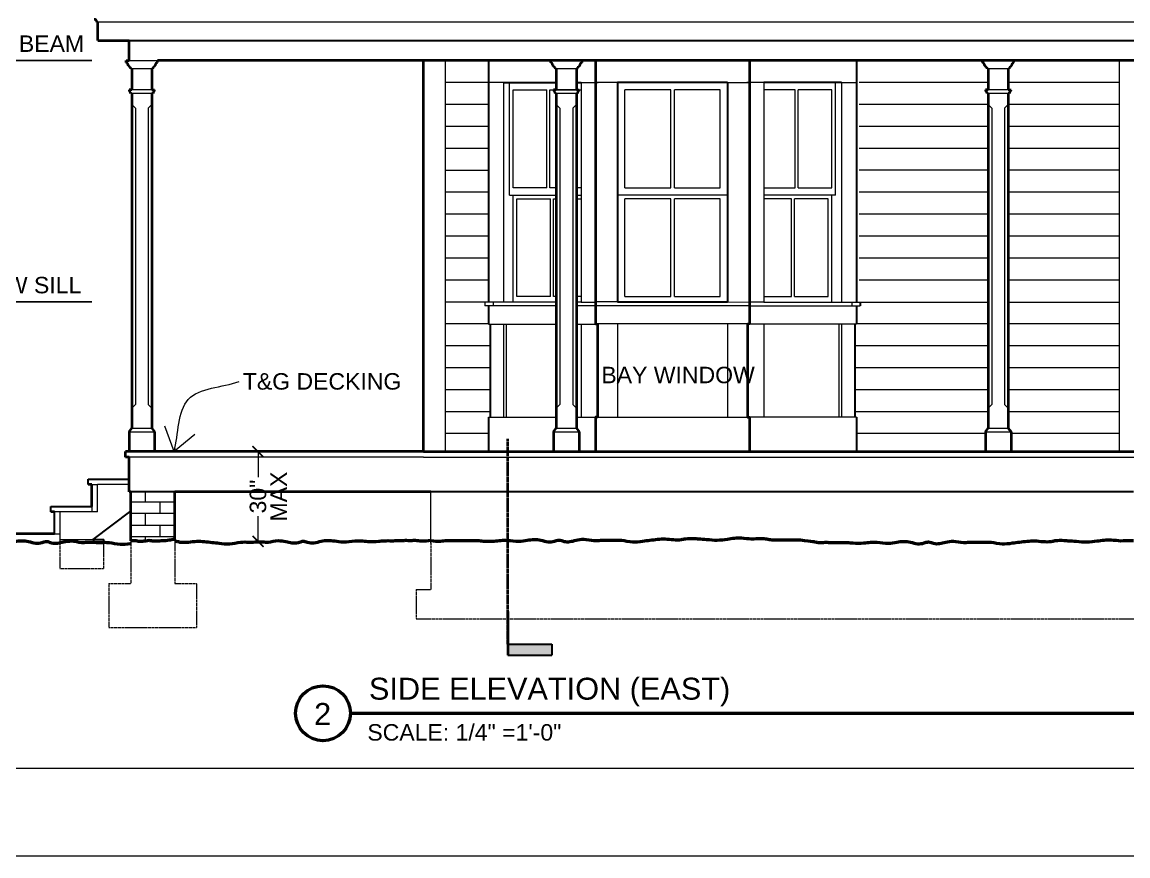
# Model space of a CAD drawing. Header units: inches. Extents: x -4969 to 16721, y 2489 to 24693.
# Drawn here: x 445.8 to 747.9, y 4790.5 to 5018.5 of the extents above; entities that cross this region are included whole.
import ezdxf

# ---------------------------------------------------------------- set-up
doc = ezdxf.new("R2010")
doc.units = ezdxf.units.IN
doc.header["$MEASUREMENT"] = 0
doc.linetypes.add('CENTER', pattern=[2, 1.25, -0.25, 0.25, -0.25])
doc.linetypes.add('DASHED2', pattern=[0.375, 0.25, -0.125])
doc.layers.get('0').update_dxf_attribs({"lineweight": 5})
doc.layers.add('0-NPLT', color=1, linetype='Continuous', plot=False)
for name, color, linetype, lineweight in [('1', 1, 'Continuous', 9), ('2', 6, 'Continuous', 20), ('3', 3, 'Continuous', 30), ('4', 2, 'Continuous', 40), ('5', 4, 'Continuous', 50), ('A-DIMSx', 7, 'Continuous', 9), ('A-LINK', 7, 'Continuous', 40), ('A-TEXTx', 7, 'Continuous', 20), ('TB-11x17', 7, 'Continuous', 100)]:
    doc.layers.add(name, color=color, linetype=linetype, lineweight=lineweight)
doc.styles.get("Standard").update_dxf_attribs({"font": 'Arial.ttf'})
doc.dimstyles.get("Standard").update_dxf_attribs({"dimtxt": 3, "dimasz": 2, "dimexe": 0.03125, "dimexo": 0.0625, "dimgap": 0.03125, "dimtad": 0, "dimtoh": 1, "dimdec": 4, "dimlfac": 0.99985, "dimzin": 0, "dimdsep": 46, "dimlunit": 4, "dimtxsty": 'Standard', "dimblk": 'ARCHTICK', "dimblk1": 'ARCHTICK', "dimblk2": 'ARCHTICK', "dimcen": 0.09, "dimclrt": 256, "dimadec": 0, "dimazin": 0, "dimtfac": 1, "dimtdec": 4, "dimtofl": 0, "dimtmove": 0, "dimatfit": 3, "dimfxl": 1, "dimtolj": 1, "dimtzin": 0, "dimarcsym": 0})

# ---------------------------------------------------------------- blocks, each defined once
blk = doc.blocks.new('window elev 3060')
for p, q in [((767, 905.69), (767, 839.69)), ((808.74, 905.67), (767, 905.69)), ((809, 905.67), (809, 840.18)), ((775, 870.93), (775, 897.68)), ((787.5, 897.68), (775, 897.68)), ((787.5, 870.93), (787.5, 897.68)), ((801, 897.68), (788.5, 897.68)), ((788.5, 870.93), (788.5, 897.68)), ((801, 870.93), (801, 897.68)), ((775, 870.93), (787.5, 870.93)), ((788.5, 870.93), (801, 870.93)), ((803, 868.93), (773, 868.93)), ((775, 841.18), (775, 867.93)), ((787.5, 867.93), (775, 867.93)), ((787.5, 841.18), (787.5, 867.93)), ((788.5, 841.18), (788.5, 867.93)), ((801, 867.93), (788.5, 867.93)), ((801, 841.18), (801, 867.93)), ((775, 841.18), (787.5, 841.18)), ((788.5, 841.18), (801, 841.18)), ((809, 840.18), (809, 833.67)), ((767, 839.69), (767, 833.67)), ((767, 838.69), (809, 838.69)), ((809, 833.67), (767, 833.67))]:
    blk.add_line(p, q)
at = {"lineweight": 5, "ltscale": 0.1}
for p, q in [((773, 839.69), (767, 839.69)), ((803, 839.69), (809, 839.67))]:
    blk.add_line(p, q, dxfattribs=at)
at = {"layer": '1', "lineweight": 5, "ltscale": 0.1}
for p, q in [((773, 899.68), (767, 899.67)), ((803, 899.68), (809, 899.67))]:
    blk.add_line(p, q, dxfattribs=at)
at = {"layer": '3'}
for p, q in [((803, 899.68), (773, 899.68)), ((773, 899.68), (773, 839.69)), ((803, 899.68), (803, 839.69)), ((773, 839.69), (803, 839.69))]:
    blk.add_line(p, q, dxfattribs=at)
blk = doc.blocks.new('Section Tail 1a')
at = {"layer": 'A-LINK', "lineweight": 5, "ltscale": 0.1}
blk.add_hatch(color=152, dxfattribs=at).paths.add_polyline_path([(5.4248, 3.0938), (5.4248, 3.1563), (5.1748, 3.1563), (5.1748, 3.0938)])
at = {"layer": 'A-LINK', "color": 152, "linetype": 'Continuous', "lineweight": 30, "ltscale": 0.1}
for p, q in [((5.4248, 3.1563), (5.1748, 3.1563)), ((5.1748, 3.0938), (5.1748, 3.1563)), ((5.4248, 3.0938), (5.1748, 3.0938))]:
    blk.add_line(p, q, dxfattribs=at)
at = {"layer": 'A-LINK', "color": 152, "linetype": 'Continuous', "ltscale": 0.1}
blk.add_line((5.4248, 2.9063), (5.4248, 3.1563), dxfattribs=at)
blk = doc.blocks.new('_ArchTick')
at = {"color": 0, "linetype": 'ByBlock', "lineweight": 0, "const_width": 0.15}
blk.add_lwpolyline([(-0.5, -0.5), (0.5, 0.5)], dxfattribs=at)
blk = doc.blocks.new('Column 01 elev')
at = {"layer": '1', "ltscale": 0.25}
for p, q in [((2204.05, 5527.66), (2198.55, 5527.66)), ((2204.05, 5521.94), (2198.55, 5521.94)), ((2204.05, 5520.94), (2198.55, 5520.94)), ((2199.55, 5516.94), (2199.55, 5435.91)), ((2203.05, 5516.94), (2203.05, 5435.91)), ((2199.55, 5435.91), (2198.55, 5434.91)), ((2203.05, 5435.91), (2204.05, 5434.91)), ((2197.8, 5428.41), (2204.8, 5428.41)), ((2198.55, 5429.41), (2204.05, 5429.41))]:
    blk.add_line(p, q, dxfattribs=at)
at = {"layer": '1', "lineweight": 5, "ltscale": 0.25}
for p, q in [((2199.55, 5516.94), (2198.55, 5517.94)), ((2204.05, 5517.94), (2203.05, 5516.94))]:
    blk.add_line(p, q, dxfattribs=at)
at = {"layer": '3', "lineweight": 5, "ltscale": 0.1}
blk.add_line((2197.01, 5529.94), (2205.59, 5529.94), dxfattribs=at)
at = {"layer": '4'}
for p, q in [((2197.01, 5529.37), (2197.01, 5529.94)), ((2205.59, 5529.37), (2205.59, 5529.94)), ((2197.95, 5528.16), (2197.95, 5528.42)), ((2198.55, 5527.66), (2198.31, 5527.66)), ((2198.55, 5527.66), (2198.55, 5521.94)), ((2204.05, 5527.66), (2204.05, 5521.94)), ((2204.05, 5527.66), (2204.29, 5527.66)), ((2204.65, 5528.16), (2204.65, 5528.42)), ((2198.55, 5520.94), (2198.55, 5429.41)), ((2204.05, 5520.94), (2204.05, 5429.41)), ((2197.8, 5428.41), (2198.55, 5429.41)), ((2197.8, 5428.41), (2197.8, 5422.91)), ((2204.05, 5429.41), (2204.8, 5428.41)), ((2204.8, 5428.41), (2204.8, 5422.91))]:
    blk.add_line(p, q, dxfattribs=at)
at = {"layer": '4', "ltscale": 0.25}
for p, q in [((2198.55, 5521.94), (2197.8, 5521.94)), ((2198.3, 5520.94), (2198.55, 5520.94)), ((2204.05, 5521.94), (2204.8, 5521.94)), ((2204.3, 5520.94), (2204.05, 5520.94))]:
    blk.add_line(p, q, dxfattribs=at)
for centre, start, end in [((2198.41, 5521.93), 179.1702, 233.9599), ((2197.69, 5520.95), 359.1702, 53.9599), ((2204.91, 5520.95), 126.0401, 180.8298), ((2204.19, 5521.93), 306.0401, 0.8298)]:
    blk.add_arc(centre, 0.607, start, end, dxfattribs=at)
at = {"layer": '4'}
for points, knots in [([(2197.95, 5528.42), (2197.87, 5528.43), (2197.8, 5528.44), (2197.7, 5528.48), (2197.63, 5528.57), (2197.58, 5528.68), (2197.54, 5528.78), (2197.51, 5528.89), (2197.47, 5529), (2197.43, 5529.11), (2197.38, 5529.21), (2197.31, 5529.29), (2197.23, 5529.34), (2197.14, 5529.37), (2197.07, 5529.37), (2197.01, 5529.37)], [0.0155755, 0.0155755, 0.0155755, 0.0155755, 0.0913028, 0.1674337, 0.240804, 0.3221473, 0.4016041, 0.479934, 0.5587836, 0.63986, 0.7243935, 0.7885425, 0.8553172, 0.923465, 0.9867831, 0.9867831, 0.9867831, 0.9867831]), ([(2204.65, 5528.42), (2204.72, 5528.43), (2204.8, 5528.44), (2204.9, 5528.48), (2204.97, 5528.57), (2205.02, 5528.68), (2205.06, 5528.78), (2205.09, 5528.89), (2205.13, 5529), (2205.17, 5529.11), (2205.22, 5529.21), (2205.29, 5529.29), (2205.37, 5529.34), (2205.46, 5529.37), (2205.52, 5529.37), (2205.59, 5529.37)], [0.0155755, 0.0155755, 0.0155755, 0.0155755, 0.0913028, 0.1674337, 0.240804, 0.3221473, 0.4016041, 0.479934, 0.5587836, 0.63986, 0.7243935, 0.7885425, 0.8553172, 0.923465, 0.9867831, 0.9867831, 0.9867831, 0.9867831]), ([(2198.31, 5527.66), (2198.3, 5527.72), (2198.29, 5527.79), (2198.25, 5527.88), (2198.21, 5527.96), (2198.16, 5528.03), (2198.07, 5528.1), (2198, 5528.14), (2197.95, 5528.16)], [0.002479, 0.002479, 0.002479, 0.002479, 0.1892867, 0.3469333, 0.4813355, 0.6000559, 0.7825047, 0.9879342, 0.9879342, 0.9879342, 0.9879342]), ([(2204.29, 5527.66), (2204.3, 5527.72), (2204.31, 5527.79), (2204.35, 5527.88), (2204.39, 5527.96), (2204.44, 5528.03), (2204.53, 5528.1), (2204.6, 5528.14), (2204.65, 5528.16)], [0.002479, 0.002479, 0.002479, 0.002479, 0.1892867, 0.3469333, 0.4813355, 0.6000559, 0.7825047, 0.9879342, 0.9879342, 0.9879342, 0.9879342])]:
    blk.add_open_spline(points, degree=3, knots=knots, dxfattribs=at)
blk = doc.blocks.new('*D340')
at = {"layer": 'A-DIMSx', "color": 0, "lineweight": -2, "ltscale": 0.1, "transparency": 16777216}
for p, q in [((464.81, 5007.95), (412.81, 5007.95)), ((464.81, 4941.95), (412.81, 4941.95))]:
    blk.add_line(p, q, dxfattribs=at)
at = {"layer": 'A-DIMSx', "color": 0, "lineweight": 5, "ltscale": 0.1, "transparency": 16777216}
for p, q in [((415.81, 5007.95), (415.81, 4981.93)), ((415.81, 4941.95), (415.81, 4967.97))]:
    blk.add_line(p, q, dxfattribs=at)
at = {"layer": 'Defpoints', "color": 0, "ltscale": 0.1, "transparency": 16777216}
for p in [(415.81, 5007.95), (466.81, 5007.95), (466.81, 4941.95)]:
    blk.add_point(p, dxfattribs=at)
at = {"layer": 'A-DIMSx', "color": 0, "lineweight": 5, "ltscale": 0.1, "transparency": 16777216, "xscale": 3, "yscale": 3, "zscale": 3}
for p, rotation in [((415.81, 5007.95), 90), ((415.81, 4941.95), 270)]:
    blk.add_blockref('_ArchTick', p, dxfattribs=dict(at, rotation=rotation))
at = {"layer": 'A-DIMSx', "ltscale": 0.1, "transparency": 16777216, "insert": (415.81, 4974.95), "char_height": 4.5, "attachment_point": 5, "rotation": 90}
blk.add_mtext('\\A1;5\'-6"', dxfattribs=at)
blk = doc.blocks.new('*D350')
at = {"layer": 'A-DIMSx', "color": 0, "lineweight": -2, "ltscale": 0.1, "transparency": 16777216}
for p, q in [((512.99, 4901.04), (507.22, 4901.04)), ((509.26, 4876.45), (513.22, 4876.45))]:
    blk.add_line(p, q, dxfattribs=at)
at = {"layer": 'A-DIMSx', "color": 0, "lineweight": 5, "ltscale": 0.1, "transparency": 16777216}
for p, q in [((510.22, 4901.04), (510.22, 4894.08)), ((510.22, 4876.45), (510.22, 4883.41))]:
    blk.add_line(p, q, dxfattribs=at)
at = {"layer": 'Defpoints', "color": 0, "ltscale": 0.1, "transparency": 16777216}
for p in [(514.99, 4901.04), (507.26, 4876.45), (510.22, 4876.45)]:
    blk.add_point(p, dxfattribs=at)
at = {"layer": 'A-DIMSx', "color": 0, "lineweight": 5, "ltscale": 0.1, "transparency": 16777216, "xscale": 3, "yscale": 3, "zscale": 3}
for p, rotation in [((510.22, 4901.04), 90), ((510.22, 4876.45), 270)]:
    blk.add_blockref('_ArchTick', p, dxfattribs=dict(at, rotation=rotation))
at = {"layer": 'A-DIMSx', "ltscale": 0.1, "transparency": 16777216, "insert": (510.22, 4888.74), "char_height": 4.5, "attachment_point": 5, "rotation": 90}
blk.add_mtext('\\A1;30"', dxfattribs=at)
blk = doc.blocks.new('BORDER 11X17')
at = {"layer": '0-NPLT', "lineweight": 9, "ltscale": 0.1}
blk.add_lwpolyline([(29864.74, -10461.77), (29048.74, -10461.77), (29048.74, -10989.77), (29864.74, -10989.77), (29864.74, -10461.77)], dxfattribs=at)
blk.add_lwpolyline([(29792.74, -10473.77), (29078.74, -10473.77), (29078.74, -10977.77), (29792.74, -10977.77)], close=True, dxfattribs=at)

msp = doc.modelspace()

# ---------------------------------------------------------------- linework, layer by layer
at = {"layer": '1'}
for p, q in [((840.4739896, 5018.4522897), (466.4739884, 5018.4522897)), ((577.3109863, 5001.9170199), (573.1896659, 5001.9170199)), ((598.5241897, 5001.9153044), (603.1896668, 5001.9153044)), ((648.4237868, 5001.9153044), (643.7583098, 5001.9153044)), ((669.6369903, 5001.9170199), (673.7583106, 5001.9170199)), ((579.9443151, 4999.9161621), (589.1759168, 4999.9161621)), ((579.9443151, 4973.1661621), (579.9443151, 4999.9161621)), ((589.1759168, 4973.1661621), (589.1759168, 4999.9161621)), ((589.9259168, 4999.9161621), (598.5241897, 4999.9161621)), ((589.9259168, 4973.1661621), (589.9259168, 4999.9161621)), ((657.0220597, 4999.9161621), (648.4237868, 4999.9161621)), ((657.0220597, 4973.1661621), (657.0220597, 4999.9161621)), ((667.0036614, 4999.9161621), (657.7720597, 4999.9161621)), ((657.7720597, 4973.1661621), (657.7720597, 4999.9161621)), ((667.0036614, 4973.1661621), (667.0036614, 4999.9161621)), ((589.1759168, 4973.1661621), (579.9443151, 4973.1661621)), ((591.7239878, 4973.1661621), (589.9259168, 4973.1661621)), ((598.5241897, 4973.1661621), (597.2239878, 4973.1661621)), ((648.4237868, 4973.1661621), (657.0220597, 4973.1661621)), ((657.7720597, 4973.1661621), (667.0036614, 4973.1661621)), ((580.9443151, 4970.1661621), (590.1759168, 4970.1661621)), ((580.9443151, 4943.4161621), (580.9443151, 4970.1661621)), ((590.1759168, 4943.4161621), (590.1759168, 4970.1661621)), ((590.9259168, 4970.1661621), (591.7239878, 4970.1661621)), ((590.9259168, 4943.4161621), (590.9259168, 4970.1661621)), ((597.2239878, 4970.1661621), (598.5241897, 4970.1661621)), ((656.0220597, 4970.1661621), (648.4237868, 4970.1661621)), ((656.0220597, 4943.4161621), (656.0220597, 4970.1661621)), ((666.0036614, 4970.1661621), (656.7720597, 4970.1661621)), ((656.7720597, 4943.4161621), (656.7720597, 4970.1661621)), ((666.0036614, 4943.4161621), (666.0036614, 4970.1661621)), ((590.1759168, 4943.4161621), (580.9443151, 4943.4161621)), ((591.7239878, 4943.4161621), (590.9259168, 4943.4161621)), ((598.5241897, 4943.4161621), (597.2239878, 4943.4161621)), ((648.4237868, 4943.4161621), (656.0220597, 4943.4161621)), ((656.7720597, 4943.4161621), (666.0036614, 4943.4161621)), ((591.7239878, 4940.9213277), (572.1896659, 4940.9213277)), ((602.4739883, 4940.9213277), (597.2239878, 4940.9213277)), ((598.5241897, 4941.9213236), (602.4739883, 4941.921327)), ((648.4237868, 4941.9213236), (644.4739883, 4941.921327)), ((644.4739883, 4940.9213277), (674.7583106, 4940.9213277)), ((672.4654174, 4941.9213024), (672.4654174, 4940.9213046)), ((577.3110373, 4935.9109571), (577.3110373, 4910.410623)), ((597.2239878, 4935.9109571), (603.1896669, 4935.9109571)), ((598.5242408, 4935.9109571), (598.5242408, 4910.4097435)), ((669.6369392, 4935.9109571), (669.6369392, 4910.4101232)), ((597.2239878, 4910.410623), (602.4740989, 4910.4070716)), ((673.7582595, 4910.410623), (644.4739372, 4910.4070716)), ((555.4739883, 4899.535623), (474.9739884, 4899.535623)), ((555.4739883, 4899.535623), (832.9739887, 4899.535623)), ((464.8489884, 4892.035623), (466.3489884, 4892.035623)), ((466.3489884, 4884.535623), (466.3489884, 4892.035623)), ((474.9739884, 4892.035623), (466.3489884, 4892.035623)), ((466.3489884, 4884.535623), (454.5989884, 4884.535623)), ((456.0989884, 4884.535623), (456.0989884, 4877.035623))]:
    msp.add_line(p, q, dxfattribs=at)
at = {"layer": '1', "ltscale": 0.1}
for p, q in [((464.8489884, 4886.035623), (464.8489884, 4884.535623)), ((454.5989884, 4878.535623), (456.0989884, 4878.535623))]:
    msp.add_line(p, q, dxfattribs=at)
at = {"layer": '1', "linetype": 'DASHED2', "ltscale": 0.25}
for p, q in [((456.0989884, 4876.1073079), (456.0989884, 4869.035623)), ((468.0989884, 4869.035623), (468.0989884, 4876.1078329)), ((475.4739884, 4875.9253036), (475.4739884, 4864.935623)), ((487.4739884, 4876.4673533), (487.4739884, 4864.935623)), ((557.4739884, 4875.9973954), (557.4739884, 4863.335623)), ((456.0989884, 4869.035623), (468.0989884, 4869.035623)), ((469.4739884, 4864.935623), (469.4739884, 4852.935623)), ((469.4739884, 4864.935623), (475.4739884, 4864.935623)), ((487.4739884, 4864.935623), (493.4739884, 4864.935623)), ((493.4739884, 4852.935623), (493.4739884, 4864.935623)), ((553.4739884, 4863.335623), (553.4739884, 4855.335623)), ((553.4739884, 4863.335623), (557.4739884, 4863.335623)), ((469.4739884, 4852.935623), (493.4739884, 4852.935623)), ((553.4739884, 4855.335623), (753.4739884, 4855.335623))]:
    msp.add_line(p, q, dxfattribs=at)
at = {"layer": '2'}
for p, q in [((561.4739883, 4901.035623), (561.4739883, 5007.9416121)), ((745.4739891, 5007.9416121), (745.4739897, 4901.035623)), ((573.1896659, 5001.9254125), (561.4739883, 5001.9247426)), ((577.3109863, 5001.9170199), (577.3109863, 4941.9212972)), ((578.9443151, 4971.1661621), (578.9443151, 5001.9164072)), ((598.5241897, 5001.9153044), (598.5241897, 4941.9213236)), ((648.4237868, 5001.9153044), (648.4237868, 4941.9213236)), ((668.0036614, 4971.1661621), (668.0036614, 5001.9164072)), ((669.6369903, 5001.9170199), (669.6369903, 4941.9212972)), ((709.7239888, 5001.933227), (674.4808423, 5001.9312185)), ((745.4739891, 5001.9352644), (715.2239889, 5001.9335404)), ((573.1896659, 4995.9248001), (561.4739883, 4995.9248001)), ((709.7239887, 4995.9248001), (674.4808423, 4995.9248001)), ((745.4739891, 4995.9248001), (715.2239887, 4995.9248001)), ((573.1896659, 4989.9352078), (561.4739883, 4989.9352078)), ((709.7239887, 4989.9352078), (674.4808423, 4989.9352078)), ((745.4739892, 4989.9352078), (715.2239887, 4989.9352078)), ((573.1896659, 4983.9248001), (561.4739883, 4983.9248001)), ((709.7239887, 4983.9248001), (674.4808423, 4983.9248001)), ((745.4739892, 4983.9248001), (715.2239887, 4983.9248001)), ((573.1896659, 4977.9248001), (561.4739883, 4977.9248001)), ((709.7239887, 4977.9352078), (674.4808423, 4977.9352078)), ((745.4739892, 4977.9352078), (715.2239887, 4977.9352078)), ((573.1896659, 4971.9248001), (561.4739883, 4971.9248001)), ((578.9443151, 4971.1661621), (591.7239878, 4971.1661621)), ((579.9443151, 4941.9213072), (579.9443151, 4971.1661621)), ((597.2239878, 4971.1661621), (598.5241897, 4971.1661621)), ((668.0036614, 4971.1661621), (648.4237868, 4971.1661621)), ((667.0036614, 4941.9213072), (667.0036614, 4971.1661621)), ((709.7239887, 4971.9248001), (674.4808423, 4971.9248001)), ((745.4739893, 4971.9248001), (715.2239887, 4971.9248001)), ((573.1896659, 4965.9352078), (561.4739883, 4965.9352078)), ((709.7239887, 4965.9352078), (674.4808423, 4965.9352078)), ((745.4739893, 4965.9352078), (715.2239887, 4965.9352078)), ((573.1896659, 4959.9248001), (561.4739883, 4959.9248001)), ((709.7239887, 4959.9352078), (674.4808423, 4959.9352078)), ((745.4739893, 4959.9352078), (715.2239887, 4959.9352078)), ((573.1896659, 4953.9352078), (561.4739883, 4953.9352078)), ((709.7239887, 4953.9352078), (674.4808423, 4953.9352078)), ((745.4739894, 4953.9352078), (715.2239887, 4953.9352078)), ((573.1896659, 4947.9248001), (561.4739883, 4947.9248001)), ((709.7239887, 4947.9352078), (674.4808423, 4947.9352078)), ((745.4739894, 4947.9352078), (715.2239887, 4947.9352078)), ((572.6455611, 4941.9263061), (561.4739883, 4941.924651)), ((572.1896659, 4941.9213004), (572.1896659, 4940.9213026)), ((577.3109863, 4941.9212972), (572.1896659, 4941.9213004)), ((574.4825591, 4941.9213024), (574.4825591, 4940.9213046)), ((591.7239878, 4941.9213151), (577.3109863, 4941.9212972)), ((598.5241897, 4941.9213236), (597.2239878, 4941.921322)), ((648.4237868, 4941.9213236), (669.6369903, 4941.9212972)), ((669.6369903, 4941.9212972), (674.7583106, 4941.9213004)), ((674.7583106, 4941.9213004), (709.7239887, 4941.9229584)), ((715.2239887, 4941.9232192), (745.4739895, 4941.9246535)), ((573.1896659, 4935.9248001), (561.4739883, 4935.9248001)), ((573.1896659, 4935.9109571), (591.7239878, 4935.9109571)), ((578.0610373, 4935.9109571), (578.0610373, 4910.410623)), ((608.4739372, 4935.9109571), (608.4739372, 4910.4070716)), ((638.4739372, 4935.9109571), (638.4739372, 4910.4070716)), ((673.7583106, 4935.9109571), (643.7583097, 4935.9109571)), ((648.4237358, 4935.9109571), (648.4237358, 4910.4075506)), ((668.8869392, 4935.9109571), (668.8869392, 4910.4100322)), ((709.7239887, 4935.9248001), (673.7583106, 4935.9248001)), ((745.4739895, 4935.9248001), (715.2239887, 4935.9248001)), ((573.689717, 4929.9409707), (561.4739883, 4929.9416693)), ((709.7239887, 4929.9331916), (673.4739883, 4929.9352646)), ((745.4739895, 4929.9311473), (715.2239887, 4929.9328771)), ((573.689717, 4923.9318458), (561.4739883, 4923.9311473)), ((709.7239887, 4923.9396249), (673.2582595, 4923.9375396)), ((745.4739896, 4923.9416693), (715.2239887, 4923.9399394)), ((573.689717, 4917.9409707), (561.4739883, 4917.9416693)), ((709.7239887, 4917.9331916), (673.2582595, 4917.9352769)), ((745.4739896, 4917.9311473), (715.2239887, 4917.9328771)), ((573.689717, 4911.9416121), (561.4739883, 4911.9416121)), ((573.189717, 4910.410623), (591.7239878, 4910.410623)), ((602.9740989, 4910.4070716), (644.4739372, 4910.4070716)), ((709.7239887, 4911.9416121), (673.2582595, 4911.9416121)), ((745.4739896, 4911.9416121), (715.2239887, 4911.9416121)), ((573.189717, 4905.9416121), (561.4739883, 4905.9416121)), ((708.9739887, 4905.9416121), (673.7582595, 4905.9416121)), ((745.4739897, 4905.9416121), (715.9739887, 4905.9416121)), ((479.4739884, 4887.335623), (479.4739884, 4890.035623)), ((557.4739884, 4875.9973954), (557.4739884, 4890.035623)), ((475.4739884, 4887.335623), (487.4739884, 4887.335623)), ((483.4739884, 4884.135623), (483.4739884, 4887.335623)), ((487.4739884, 4884.135623), (475.4739884, 4884.135623)), ((479.4739884, 4880.935623), (479.4739884, 4884.135623)), ((475.4739884, 4880.935623), (487.4739884, 4880.935623)), ((483.4739884, 4877.735623), (483.4739884, 4880.935623)), ((456.0989884, 4877.035623), (456.0989884, 4876.112689)), ((456.0989884, 4877.035623), (465.0989884, 4877.035623)), ((487.4739884, 4877.735623), (475.4739884, 4877.735623)), ((475.4739884, 4876.6212904), (475.4739884, 4875.9253036)), ((479.4739884, 4876.5480417), (479.4739884, 4877.735623)), ((487.4739884, 4876.985623), (487.4739884, 4876.4673533))]:
    msp.add_line(p, q, dxfattribs=at)
at = {"layer": '3'}
for p, q in [((474.9739884, 5013.4522897), (831.9739896, 5013.4522897)), ((573.1896659, 5007.9213648), (573.1896659, 4941.9212972)), ((673.7583106, 5007.9213648), (673.7583106, 4941.9212972)), ((577.3109863, 5001.9164995), (591.7239879, 5001.9156848)), ((597.223988, 5001.9153739), (598.5241897, 5001.9153004)), ((669.6369903, 5001.9164995), (648.4237868, 5001.9153004)), ((573.1896659, 4940.9213277), (573.1896659, 4935.9109571)), ((673.7583106, 4940.9213277), (673.7583106, 4935.9109571)), ((674.7583106, 4941.9213004), (674.7583106, 4940.9213026)), ((573.689717, 4935.9109571), (573.689717, 4910.410623)), ((602.4740479, 4935.9212488), (602.9740479, 4935.9212488)), ((602.9740989, 4935.9074058), (602.9740989, 4915.9380607)), ((643.9739372, 4935.9074058), (643.9739372, 4915.9380607)), ((644.4739883, 4935.9212488), (643.9739883, 4935.9212488)), ((673.2582595, 4935.9109571), (673.2582595, 4910.4105624)), ((573.189717, 4910.410623), (573.189717, 4901.035623)), ((673.7582595, 4910.410623), (673.7582595, 4901.035623)), ((463.8489884, 4892.035623), (463.8489884, 4893.535623)), ((463.8489884, 4893.535623), (474.9739884, 4893.535623)), ((487.4739884, 4890.035623), (475.4739884, 4890.035623)), ((749.4739884, 4890.035623), (557.4739884, 4890.035623)), ((453.5989884, 4884.535623), (453.5989884, 4886.035623)), ((453.5989884, 4886.035623), (464.8489884, 4886.035623)), ((454.5989884, 4878.535623), (454.5989884, 4884.535623)), ((475.4739884, 4884.816873), (465.0989884, 4877.035623)), ((465.0989884, 4877.035623), (468.0989884, 4877.035623)), ((468.0989884, 4876.1417769), (468.0989884, 4877.035623))]:
    msp.add_line(p, q, dxfattribs=at)
at = {"layer": '4'}
for p, q in [((466.2239884, 5018.4522897), (466.4739884, 5018.4522897)), ((466.4739884, 5013.4522897), (466.4739884, 5018.4522897)), ((466.4739884, 5013.4522897), (474.9739884, 5013.4522897)), ((474.9739884, 5007.9416121), (474.9739884, 5013.4522897)), ((474.1837783, 5007.9416121), (474.9739884, 5007.9416121)), ((831.9739896, 5007.9416121), (482.7641975, 5007.9416121)), ((555.4739883, 4901.035623), (555.4739883, 5007.9416121)), ((473.9739893, 4899.535623), (473.9739893, 4901.035623)), ((555.4739883, 4901.035623), (473.9739893, 4901.035623)), ((555.4739883, 4901.035623), (832.9739887, 4901.035623)), ((474.9739884, 4899.535623), (473.9739893, 4899.535623)), ((474.9739884, 4890.035623), (474.9739884, 4899.535623)), ((464.8489884, 4892.035623), (463.8489884, 4892.035623)), ((464.8489884, 4886.035623), (464.8489884, 4892.035623)), ((475.4739884, 4890.035623), (474.9739884, 4890.035623)), ((475.4739884, 4876.6212904), (475.4739884, 4890.035623)), ((487.4739884, 4876.985623), (487.4739884, 4890.035623)), ((555.4739883, 4890.035623), (487.4739884, 4890.035623)), ((454.5989884, 4884.535623), (453.5989884, 4884.535623)), ((454.5989884, 4878.535623), (434.5943447, 4878.535623))]:
    msp.add_line(p, q, dxfattribs=at)
at = {"layer": '4', "ltscale": 0.1}
msp.add_line((557.4739884, 4890.035623), (555.4739883, 4890.035623), dxfattribs=at)
at = {"layer": '4'}
for points in [[(602.4739883, 5007.9213118), (602.4739883, 4935.9212488), (602.9740393, 4935.9074058), (602.9740989, 4910.4070716), (602.4740989, 4910.4070716), (602.4740989, 4901.0320716)], [(644.4739883, 5007.9213118), (644.4739883, 4935.9212488), (643.9739372, 4935.9074058), (643.9739372, 4910.4070716), (644.4739372, 4910.4070716), (644.4739372, 4901.0320716)]]:
    msp.add_lwpolyline(points, dxfattribs=at)
msp.add_arc((465.5362857, 5018.514587), 0.6905186, 354.8238451, 95.176156172, dxfattribs=at)
at = {"layer": '5', "ltscale": 0.1}
msp.add_line((535.4417835, 4829.5008975), (1185.7763051, 4829.5008975), dxfattribs=at)
msp.add_circle((527.9731386, 4829.5008975), 7.5, dxfattribs=at)
at = {"layer": '5'}
for points, knots in [([(434.5943447, 4876.3797258), (434.6515244, 4876.383335), (435.3070177, 4876.4279888), (436.5329687, 4876.582627), (438.7783827, 4876.5600494), (441.187027, 4876.0502933), (444.2228468, 4876.6539643), (446.969599, 4876.7822102), (449.353746, 4875.8619953), (451.0505649, 4876.0690938), (452.4853558, 4876.6540811), (454.3971397, 4875.649676), (456.7263706, 4876.2780535), (459.4428341, 4876.7899599), (461.5197526, 4876.1189025), (463.4306772, 4876.2685904), (465.1623729, 4876.2372331), (467.2083236, 4876.1841501), (469.7687387, 4876.3181239), (472.429788, 4875.5125408), (474.4342563, 4875.798664), (475.4167743, 4875.9183931), (475.4739884, 4875.9253036)], [17.1451156229, 17.1451156229, 17.1451156229, 17.1451156229, 17.3168867809, 19.114976073, 20.8469711066, 24.0403607494, 26.363871891, 30.0742089263, 32.1103617678, 33.8516042112, 35.1119372476, 36.5297832171, 39.8619674173, 41.9746089412, 44.7750674343, 46.1707600226, 47.6978272911, 49.9710707726, 52.3164807139, 55.3425280243, 58.1293589993, 58.3017581721, 58.3017581721, 58.3017581721, 58.3017581721]), ([(487.4739884, 4876.9927464), (486.9111295, 4877.0401032), (485.9722134, 4876.6905232), (484.2675333, 4876.6549909), (482.7916821, 4876.5248728), (481.563967, 4876.4560607), (480.4522011, 4876.7696416), (479.4649842, 4876.518446), (478.4471815, 4876.4783541), (477.4218234, 4876.471), (476.4578296, 4876.7311908), (475.8329997, 4876.6683818), (475.4739884, 4876.6284138)], [0, 0, 0, 0, 1.6783925763, 3.483630322, 4.5769712725, 6.123192334, 7.1486998183, 7.9498657731, 9.1208240406, 10.2097191312, 11.0070223303, 12.0804037826, 12.0804037826, 12.0804037826, 12.0804037826]), ([(557.4739884, 4876.7233455), (556.5908077, 4876.5972597), (555.1735071, 4876.3949213), (553.3814052, 4876.7566998), (551.9008871, 4876.6188129), (550.5696779, 4876.7362206), (549.3322533, 4876.5841618), (548.1471011, 4876.6116383), (546.6138086, 4876.5603189), (544.8850832, 4876.6321592), (542.6767717, 4876.339705), (540.578293, 4876.309756), (538.415008, 4876.582627), (536.169594, 4876.5600494), (533.7609497, 4876.0502933), (530.72513, 4876.6539643), (527.9783777, 4876.7822102), (525.5942308, 4875.8619953), (523.8974118, 4876.0690938), (522.4626209, 4876.6540811), (520.5508371, 4875.649676), (518.2216061, 4876.2780535), (515.5051427, 4876.7899599), (513.4282241, 4876.1189025), (511.5172995, 4876.2685904), (509.7856038, 4876.2372331), (507.7396532, 4876.1841501), (505.179238, 4876.3181239), (502.5181888, 4875.5125408), (499.9014608, 4875.8860596), (496.935399, 4876.2086954), (493.3814748, 4876.6631194), (490.0981361, 4875.9257193), (488.1322929, 4876.3953662), (487.6263073, 4876.4542631), (487.4739884, 4876.4673533)], [0, 0, 0, 0, 2.6529194352, 4.2573215922, 5.4164530631, 7.0911371631, 8.2475457001, 9.1424284325, 10.6434907949, 12.8516979582, 14.3147620561, 17.3168867809, 19.114976073, 20.8469711066, 24.0403607494, 26.363871891, 30.0742089263, 32.1103617678, 33.8516042112, 35.1119372476, 36.5297832171, 39.8619674173, 41.9746089412, 44.7750674343, 46.1707600226, 47.6978272911, 49.9710707726, 52.3164807139, 55.3425280243, 58.1293589993, 60.1299455118, 64.3241227489, 68.8188799914, 69.8888235483, 70.3476543119, 70.3476543119, 70.3476543119, 70.3476543119]), ([(557.4739884, 4876.7233455), (558.3585582, 4876.6074057), (559.7780879, 4876.4213492), (561.5659191, 4876.8036747), (563.0479224, 4876.6827912), (564.3776962, 4876.8154715), (565.6167847, 4876.6776266), (566.8015434, 4876.7187053), (568.335324, 4876.6849892), (570.0631109, 4876.7766681), (572.2746339, 4876.5095815), (574.3733181, 4876.5037221), (576.5333284, 4876.8014065), (578.7788536, 4876.8046047), (581.1931905, 4876.32253), (584.2218809, 4876.9610082), (586.9669801, 4877.1207745), (589.3615328, 4876.2279868), (591.0558627, 4876.4545488), (592.4838443, 4877.0559669), (594.4070313, 4876.0735726), (596.7288959, 4876.728645), (599.4393045, 4877.2716989), (601.523789, 4876.6245257), (603.4328695, 4876.7961385), (605.1648111, 4876.7846608), (607.2112362, 4876.7550659), (609.7699449, 4876.9184208), (612.4400657, 4876.1434359), (615.0523339, 4876.5469664), (618.0144969, 4876.9036272), (621.5629708, 4877.3988153), (624.8545575, 4876.699152), (627.4652415, 4877.3546201), (629.0089859, 4877.3126563), (630.9269009, 4877.1721544), (633.0067948, 4877.0263704), (635.6737432, 4876.7148009), (638.8431783, 4877.1811977), (641.944798, 4877.6338148), (645.0221414, 4877.0507134), (647.3235924, 4877.3875597), (649.2118241, 4877.1695221), (650.8800175, 4876.826267), (653.3732059, 4876.9840621), (655.9742548, 4876.9184383), (657.8576652, 4876.9242424), (658.4739884, 4876.9261418)], [0, 0, 0, 0, 2.6529194352, 4.2573215922, 5.4164530631, 7.0911371631, 8.2475457001, 9.1424284325, 10.6434907949, 12.8516979582, 14.3147620561, 17.3168867809, 19.114976073, 20.8469711066, 24.0403607494, 26.363871891, 30.0742089263, 32.1103617678, 33.8516042112, 35.1119372476, 36.5297832171, 39.8619674173, 41.9746089412, 44.7750674343, 46.1707600226, 47.6978272911, 49.9710707726, 52.3164807139, 55.3425280243, 58.1293589993, 60.1299455118, 64.3241227489, 68.8188799914, 69.8888235483, 72.3460349694, 73.3979104104, 75.6651746964, 78.606541836, 81.3999059133, 85.2446410438, 87.9213730028, 90.6853426905, 92.1358705792, 93.6049452934, 95.7757124021, 99.5759981715, 101.4244930562, 101.4244930562, 101.4244930562, 101.4244930562]), ([(658.4739884, 4876.9261418), (659.9488171, 4876.6745109), (661.843128, 4876.5130965), (662.5659191, 4876.2805208), (664.0479224, 4876.1596373), (665.3776962, 4876.2923177), (666.6167847, 4876.1544728), (667.8015434, 4876.1955514), (669.335324, 4876.1618354), (671.0631109, 4876.2535143), (673.2746339, 4875.9864276), (675.373318, 4875.9805682), (677.5333284, 4876.2782527), (679.7788536, 4876.2814508), (682.1931905, 4875.7993762), (685.2218809, 4876.4378544), (687.9669801, 4876.5976206), (690.3615328, 4875.704833), (692.0558627, 4875.9313949), (693.4838443, 4876.5328131), (695.4070313, 4875.5504187), (697.7288959, 4876.2054911), (700.4393045, 4876.748545), (702.523789, 4876.1013719), (704.4328695, 4876.2729847), (706.1648111, 4876.2615069), (708.2112362, 4876.2319121), (710.7699449, 4876.395267), (713.4400657, 4875.6202821), (716.0523339, 4876.0238126), (719.0144969, 4876.3804734), (722.5629708, 4876.8756615), (725.8545575, 4876.1759981), (728.4652415, 4876.8314662), (730.0089859, 4876.7895025), (731.9269009, 4876.6490006), (734.0067948, 4876.5032166), (736.6737432, 4876.1916471), (739.8431783, 4876.6580438), (742.944798, 4877.110661), (746.0221414, 4876.5275596), (748.0785915, 4876.8285469), (749.2360905, 4876.7478717), (749.4739884, 4876.7233455)], [0, 0, 0, 0, 2.6529194352, 4.2573215922, 5.4164530631, 7.0911371631, 8.2475457001, 9.1424284325, 10.6434907949, 12.8516979582, 14.3147620561, 17.3168867809, 19.114976073, 20.8469711066, 24.0403607494, 26.363871891, 30.0742089263, 32.1103617678, 33.8516042112, 35.1119372476, 36.5297832171, 39.8619674173, 41.9746089412, 44.7750674343, 46.1707600226, 47.6978272911, 49.9710707726, 52.3164807139, 55.3425280243, 58.1293589993, 60.1299455118, 64.3241227489, 68.8188799914, 69.8888235483, 72.3460349694, 73.3979104104, 75.6651746964, 78.606541836, 81.3999059133, 85.2446410438, 87.9213730028, 90.6853426905, 91.4022650047, 91.4022650047, 91.4022650047, 91.4022650047])]:
    msp.add_open_spline(points, degree=3, knots=knots, dxfattribs=at)
at = {"layer": 'A-LINK', "color": 152, "linetype": 'CENTER', "ltscale": 0.15}
msp.add_line((578.4890928, 4848.3603762), (578.4890928, 4904.5541411), dxfattribs=at)

# ---------------------------------------------------------------- block references
at = {"ltscale": 0.1, "xscale": 2, "yscale": 2, "zscale": 2}
msp.add_blockref('BORDER 11X17', (-58013.4783869, 26770.0450796), dxfattribs=at)
at = {"layer": '2'}
msp.add_blockref('window elev 3060', (-164.521059, 4102.2465771), dxfattribs=at)
at = {"layer": '3', "ltscale": 0.25}
for p in [(-1722.8257798, -522), (-1606.8257798, -522), (-1488.8257789, -522)]:
    msp.add_blockref('Column 01 elev', p, dxfattribs=at)
at = {"layer": 'A-LINK', "color": 152, "ltscale": 0.1, "xscale": 48, "yscale": 48, "zscale": 48, "rotation": 180}
msp.add_blockref('Section Tail 1a', (838.8804407, 4996.8604324), dxfattribs=at)

# ---------------------------------------------------------------- texts
at = {"ltscale": 0.1, "char_height": 6}
for s, insert, width, attachment_point in [('{SIDE ELEVATION (EAST)}', (540.5238216, 4831.4031323), 116.922436811, 7), ('2', (527.8664945, 4829.3052195), 11.15057809, 5)]:
    msp.add_mtext(s, dxfattribs=dict(at, insert=insert, width=width, attachment_point=attachment_point))
at = {"layer": 'A-DIMSx', "ltscale": 0.1, "char_height": 4.5, "width": 68.561329235, "attachment_point": 1}
for s, insert in [('{PORCH BEAM}', (420.4394864, 5014.8127409)), ('{WINDOW SILL}', (419.6723097, 4948.8048011))]:
    msp.add_mtext(s, dxfattribs=dict(at, insert=insert))
at = {"layer": 'A-DIMSx', "ltscale": 0.25, "insert": (515.8667372, 4888.7441919), "char_height": 4.5, "attachment_point": 5, "rotation": 90}
msp.add_mtext('\\A1;MAX', dxfattribs=at)
at = {"layer": 'A-TEXTx', "ltscale": 0.25, "char_height": 4.5}
for s, insert, attachment_point in [('T&G DECKING', (506.0640338, 4920.1948698), 4), ('{BAY WINDOW}', (645.9457952, 4921.9461123), 6)]:
    msp.add_mtext(s, dxfattribs=dict(at, insert=insert, attachment_point=attachment_point))
at = {"layer": 'TB-11x17', "ltscale": 0.5, "insert": (540.0915317, 4826.5227301), "char_height": 4.5, "width": 73.076179956, "attachment_point": 1}
msp.add_mtext('\\A1;SCALE: 1/4" =1\'-0"', dxfattribs=at)

# ---------------------------------------------------------------- dimensions: what is measured, and where the dimension line sits
at = {"layer": 'A-DIMSx', "ltscale": 0.1}
dim = msp.add_linear_dim(base=(415.807598, 5007.9459581), p1=(466.807598, 4941.9519773), p2=(466.807598, 5007.9459581), angle=90, dimstyle='Standard', override={"dimtxt": 4.5, "dimasz": 3, "dimexe": 3, "dimexo": 2, "dimgap": 1, "dimlfac": -47.9928, "dimlwd": 5}, dxfattribs=at)
dim.commit()
dim.dimension.update_dxf_attribs({"geometry": '*D340', "text_midpoint": (415.807598, 4974.9489677)})
dim = msp.add_linear_dim(base=(510.2168815, 4876.4527607), p1=(514.9943062, 4901.035623), p2=(507.2603142, 4876.4527607), angle=90, text='30"', dimstyle='Standard', override={"dimtxt": 4.5, "dimasz": 3, "dimexe": 3, "dimexo": 2, "dimgap": 1, "dimlfac": -47.9928, "dimlwd": 5}, dxfattribs=at)
dim.commit()
dim.dimension.update_dxf_attribs({"geometry": '*D350', "text_midpoint": (510.2168815, 4888.7441919)})

# ---------------------------------------------------------------- leaders
at = {"layer": 'A-TEXTx', "path_type": 1, "annotation_type": 0, "has_hookline": 1, "hookline_direction": 0, "text_width": 42.771487}
msp.add_leader([(487.2807306, 4901.035623), (491.1685937, 4915.306826), (505.0640338, 4920.1948698)], dimstyle='Standard', override={"dimasz": 6, "dimgap": 1, "dimldrblk": 'Open90', "dimlwd": -1}, dxfattribs=at)

doc.saveas('drawing.dxf')
